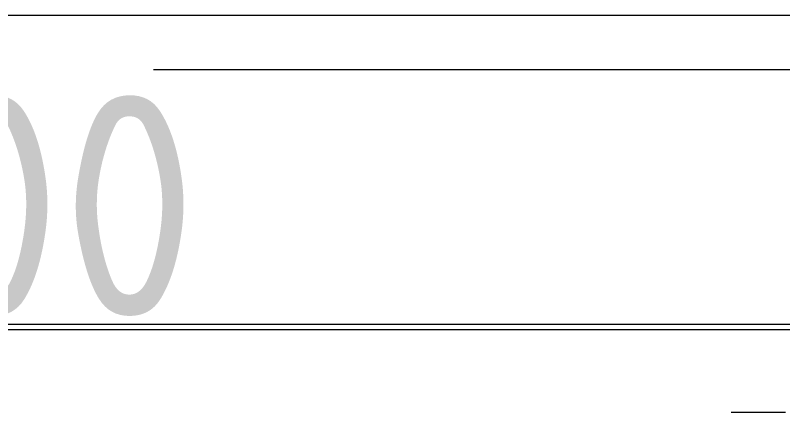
# Model space of a CAD drawing. Header units: millimetres. Extents: x 4134 to 7422, y 1400 to 3585.
# Drawn here: x 5150.9 to 5220.5, y 3372.8 to 3408.8 of the extents above; entities that cross this region are included whole.
import ezdxf
from ezdxf.enums import TextEntityAlignment as Align

# ---------------------------------------------------------------- set-up
doc = ezdxf.new("R2010")
doc.units = ezdxf.units.MM
doc.layers.add('000-PI-Oprema', color=30, linetype='Continuous', lineweight=5)
doc.layers.add('000-PI-ORMAR', color=2, linetype='Continuous')
doc.layers.add('004-PI-DIN Šina', color=3, linetype='Continuous')
doc.styles.add('PI0', font='isocpeur.ttf', dxfattribs={"width": 0.9})

# ---------------------------------------------------------------- blocks, each defined once
blk = doc.blocks.new('2000x800_montazna ploca')
at = {"layer": '000-PI-ORMAR', "color": 0, "linetype": 'ByBlock', "lineweight": 0}
blk.add_line((-3678.669, 1649.187), (-4289.669, 1649.187), dxfattribs=at)
blk = doc.blocks.new('LL49 W 100-230V')
at = {"layer": '000-PI-Oprema', "color": 0, "linetype": 'ByBlock', "lineweight": 0, "ltscale": 0.25}
blk.add_line((46014.659, 36815.383), (45476.659, 36815.383), dxfattribs=at)
blk = doc.blocks.new('S7-1500 DI HF - 6ES7521-1BL00-0AB0')
at = {"layer": '000-PI-Oprema', "color": 0, "linetype": 'ByBlock', "lineweight": 0}
blk.add_line((4.9, 147), (0, 147), dxfattribs=at)

msp = doc.modelspace()

# ---------------------------------------------------------------- linework, layer by layer
at = {"layer": '004-PI-DIN Šina', "color": 0, "linetype": 'ByBlock', "lineweight": 0}
for p, q in [((5579.048, 3380.778), (5096.448, 3380.778)), ((5579.048, 3380.278), (5096.448, 3380.278))]:
    msp.add_line(p, q, dxfattribs=at)

# ---------------------------------------------------------------- block references
at = {"layer": '000-PI-Oprema', "color": 0, "linetype": 'ByBlock', "lineweight": 0}
for name, p in [('LL49 W 100-230V', (-40313.199, -33411.553)), ('S7-1500 DI HF - 6ES7521-1BL00-0AB0', (5215.848, 3225.778))]:
    msp.add_blockref(name, p, dxfattribs=at)
at = {"layer": '000-PI-ORMAR', "color": 0, "linetype": 'ByBlock', "lineweight": 0}
msp.add_blockref('2000x800_montazna ploca', (9416.617, 1759.591), dxfattribs=at)

# ---------------------------------------------------------------- texts
at = {"color": 0, "linetype": 'ByBlock', "lineweight": 0, "style": 'PI0', "width": 0.9}
msp.add_text('-A400', height=20, dxfattribs=at).set_placement((5134.148, 3391.551), align=Align.MIDDLE)

doc.saveas('drawing.dxf')
